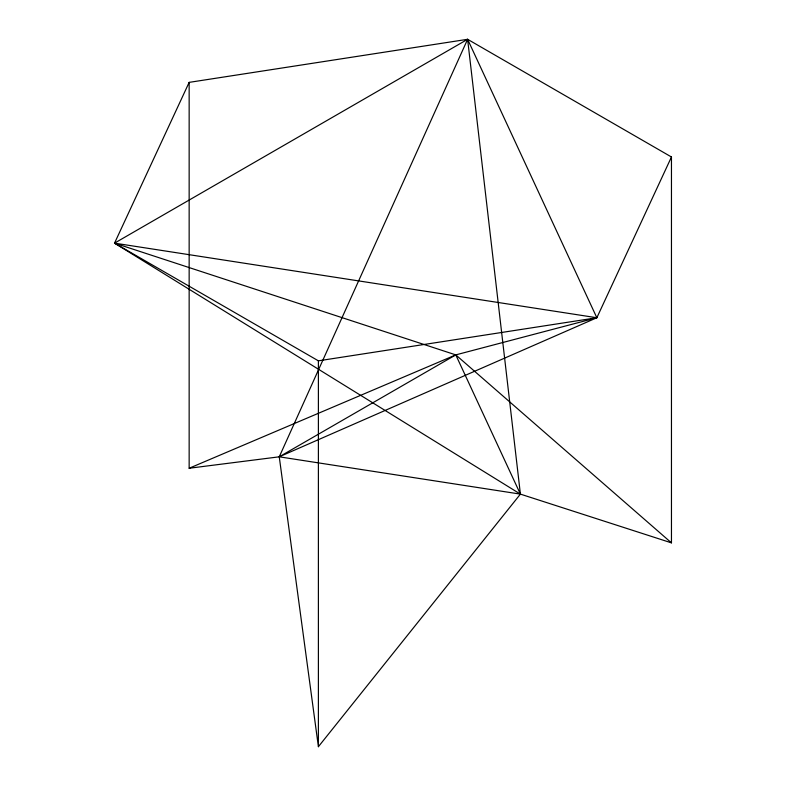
<?xml version="1.0" encoding="UTF-8"?>
<svg xmlns="http://www.w3.org/2000/svg" width="786" height="786" viewBox="0 0 786 786"><rect width="100%" height="100%" fill="white"/><g stroke="black" fill="none" stroke-linecap="round" stroke-linejoin="round"><path stroke-width="1.18" d="M189.151 82.373L114.54 243.139L520.401 494.119L671.46 542.861L671.46 156.984L467.611 39.3L189.151 82.373L189.151 468.25L279.256 456.813L520.401 494.119L467.611 39.3L114.54 243.139L318.389 360.833L596.849 317.75L671.46 156.984M318.389 746.7L520.401 494.119L455.782 354.889L114.54 243.139L596.849 317.75L467.611 39.3L279.256 456.813L318.389 746.7L318.389 360.833M189.151 468.25L455.782 354.889L596.849 317.75L279.256 456.813L455.782 354.889L671.46 542.861"/></g></svg>
